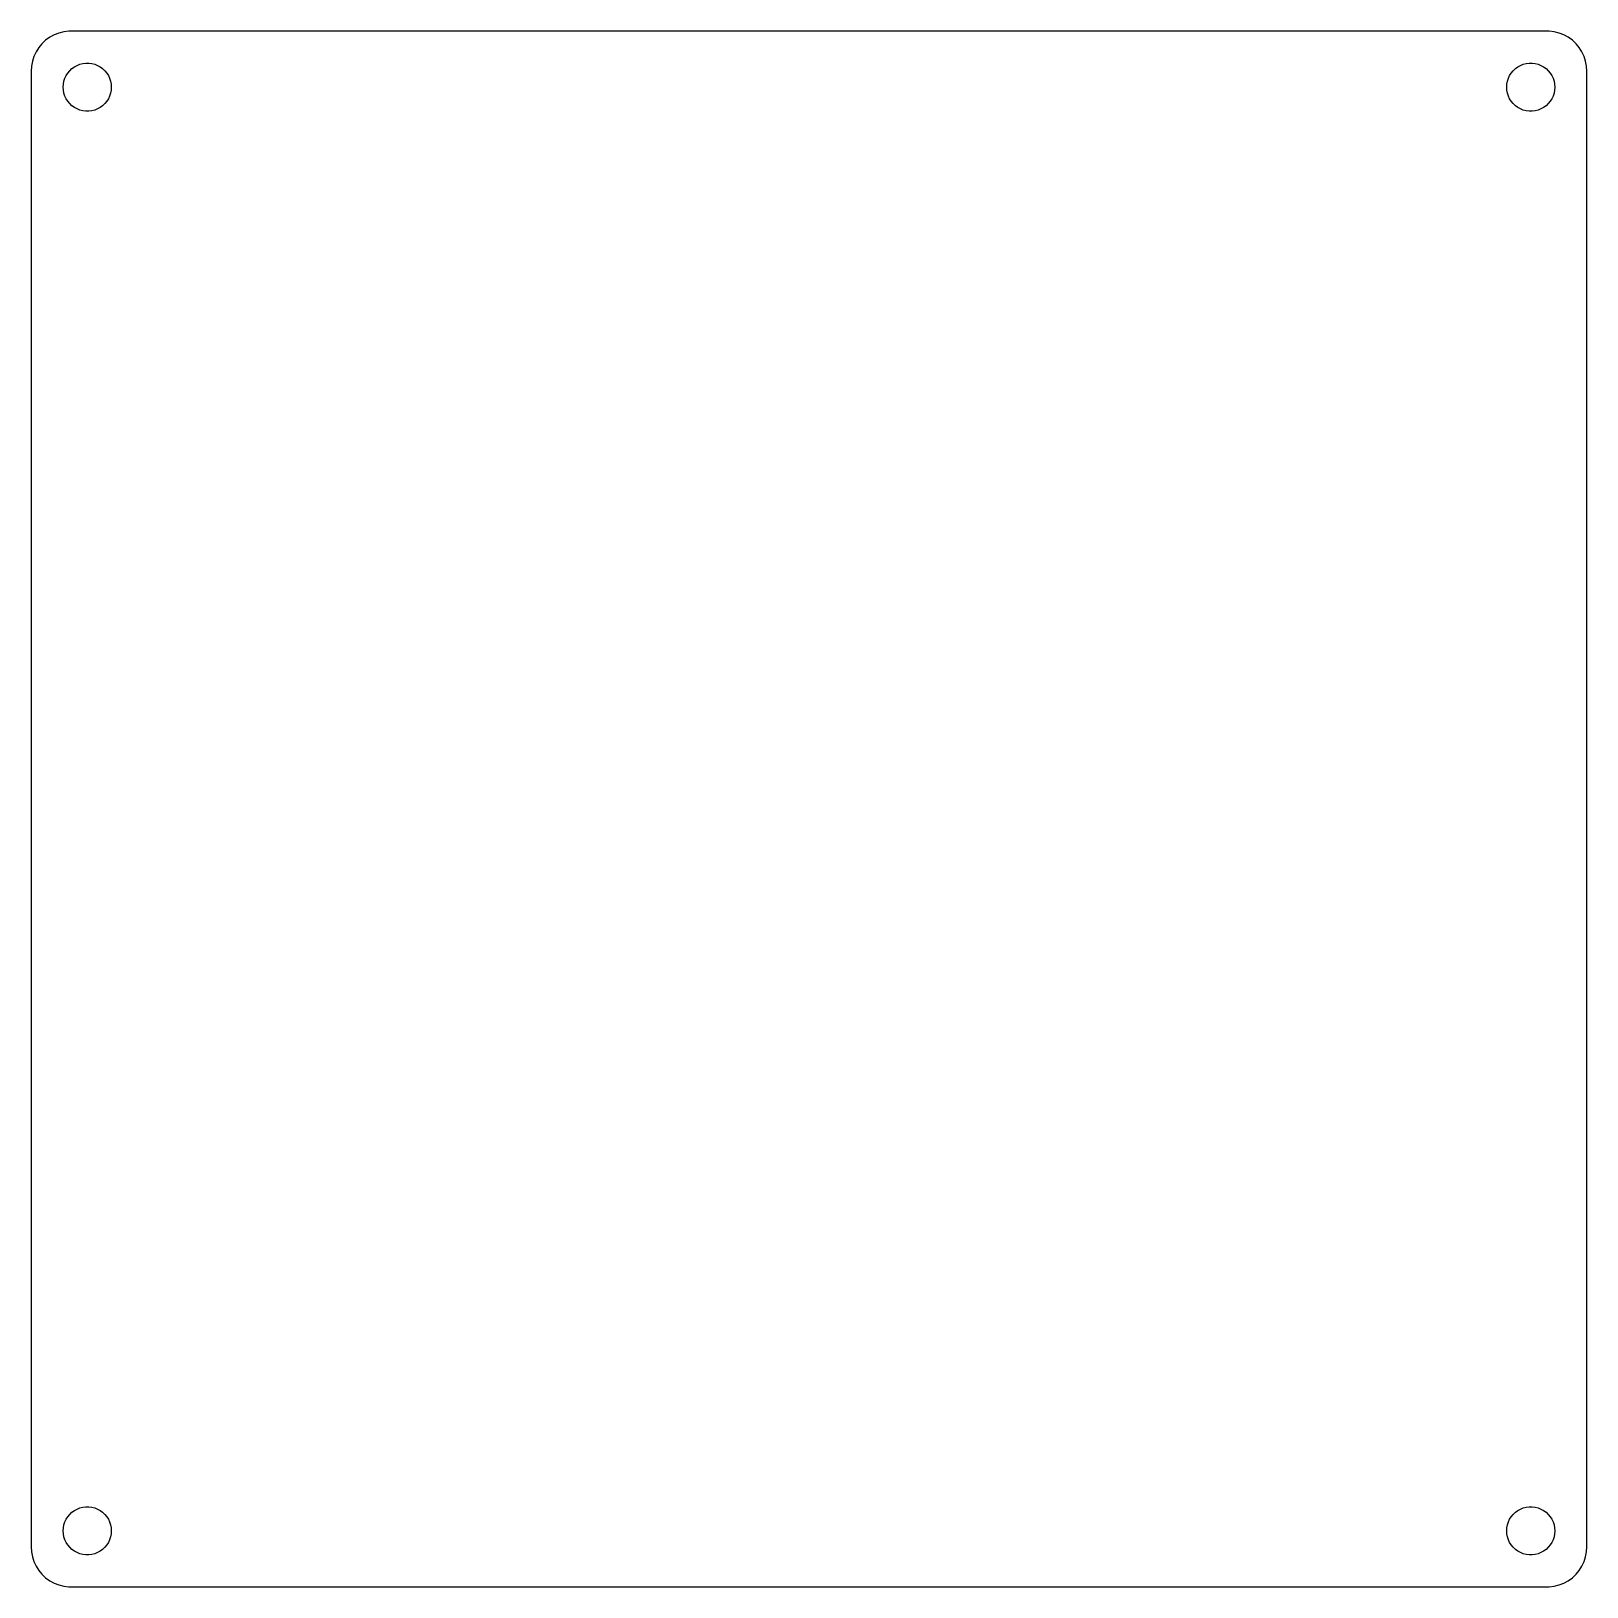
# Model space of a CAD drawing. Header units: metres. Extents: x -97 to 97, y -97 to 97.
import ezdxf

# ---------------------------------------------------------------- set-up
doc = ezdxf.new("R2010")
doc.units = ezdxf.units.M

msp = doc.modelspace()

# ---------------------------------------------------------------- linework, layer by layer
for p, q in [((-95.6448, 95.4227), (-96.0451, 94.9389)), ((-95.1871, 95.8526), (-95.6448, 95.4227)), ((-94.6791, 96.2216), (-95.1871, 95.8526)), ((-94.1289, 96.5241), (-94.6791, 96.2216)), ((-93.5451, 96.7553), (-94.1289, 96.5241)), ((-92.9369, 96.9114), (-93.5451, 96.7553)), ((-92.3139, 96.9901), (-92.9369, 96.9114)), ((92.3139, 96.9901), (-92.3139, 96.9901)), ((92.9369, 96.9114), (92.3139, 96.9901)), ((93.5451, 96.7553), (92.9369, 96.9114)), ((94.1289, 96.5241), (93.5451, 96.7553)), ((94.6791, 96.2216), (94.1289, 96.5241)), ((95.1871, 95.8526), (94.6791, 96.2216)), ((95.6448, 95.4227), (95.1871, 95.8526)), ((96.0451, 94.9389), (95.6448, 95.4227)), ((-96.8429, 93.2434), (-96.9606, 92.6267)), ((-96.6489, 93.8406), (-96.8429, 93.2434)), ((-96.3815, 94.4088), (-96.6489, 93.8406)), ((-96.0451, 94.9389), (-96.3815, 94.4088)), ((96.3815, 94.4088), (96.0451, 94.9389)), ((96.6489, 93.8406), (96.3815, 94.4088)), ((96.8429, 93.2434), (96.6489, 93.8406)), ((96.9606, 92.6267), (96.8429, 93.2434)), ((-96.9606, 92.6267), (-97, 92)), ((-97, 92), (-97, -92)), ((-92.7893, 91.1044), (-92.6289, 91.4453)), ((-92.6289, 91.4453), (-92.427, 91.7634)), ((-92.427, 91.7634), (-92.1869, 92.0536)), ((-92.1869, 92.0536), (-91.9123, 92.3115)), ((-91.9123, 92.3115), (-91.6075, 92.533)), ((-91.6075, 92.533), (-91.2773, 92.7145)), ((-91.2773, 92.7145), (-90.927, 92.8532)), ((-90.927, 92.8532), (-90.5621, 92.9469)), ((-90.5621, 92.9469), (-90.1884, 92.9941)), ((-90.1884, 92.9941), (-89.8116, 92.9941)), ((-89.8116, 92.9941), (-89.4379, 92.9469)), ((-89.4379, 92.9469), (-89.073, 92.8532)), ((-89.073, 92.8532), (-88.7227, 92.7145)), ((-88.7227, 92.7145), (-88.3925, 92.533)), ((-88.3925, 92.533), (-88.0877, 92.3115)), ((-88.0877, 92.3115), (-87.8131, 92.0536)), ((-87.8131, 92.0536), (-87.573, 91.7634)), ((-87.573, 91.7634), (-87.3711, 91.4453)), ((-87.3711, 91.4453), (-87.2107, 91.1044)), ((87.2107, 91.1044), (87.3711, 91.4453)), ((87.3711, 91.4453), (87.573, 91.7634)), ((87.573, 91.7634), (87.8131, 92.0536)), ((87.8131, 92.0536), (88.0877, 92.3115)), ((88.0877, 92.3115), (88.3925, 92.533)), ((88.3925, 92.533), (88.7227, 92.7145)), ((88.7227, 92.7145), (89.073, 92.8532)), ((89.073, 92.8532), (89.4379, 92.9469)), ((89.4379, 92.9469), (89.8116, 92.9941)), ((89.8116, 92.9941), (90.1884, 92.9941)), ((90.1884, 92.9941), (90.5621, 92.9469)), ((90.5621, 92.9469), (90.927, 92.8532)), ((90.927, 92.8532), (91.2773, 92.7145)), ((91.2773, 92.7145), (91.6075, 92.533)), ((91.6075, 92.533), (91.9123, 92.3115)), ((91.9123, 92.3115), (92.1869, 92.0536)), ((92.1869, 92.0536), (92.427, 91.7634)), ((92.427, 91.7634), (92.6289, 91.4453)), ((92.6289, 91.4453), (92.7893, 91.1044)), ((97, 92), (96.9606, 92.6267)), ((97, -92), (97, 92)), ((-93, 90), (-92.9763, 90.376)), ((-92.9763, 89.624), (-93, 90)), ((-92.9763, 90.376), (-92.9057, 90.7461)), ((-92.9057, 89.2539), (-92.9763, 89.624)), ((-92.9057, 90.7461), (-92.7893, 91.1044)), ((-92.7893, 88.8956), (-92.9057, 89.2539)), ((-87.2107, 91.1044), (-87.0943, 90.7461)), ((-87.0943, 89.2539), (-87.2107, 88.8956)), ((-87.0943, 90.7461), (-87.0237, 90.376)), ((-87.0237, 89.624), (-87.0943, 89.2539)), ((-87.0237, 90.376), (-87, 90)), ((-87, 90), (-87.0237, 89.624)), ((87, 90), (87.0237, 90.376)), ((87.0237, 89.624), (87, 90)), ((87.0237, 90.376), (87.0943, 90.7461)), ((87.0943, 89.2539), (87.0237, 89.624)), ((87.0943, 90.7461), (87.2107, 91.1044)), ((87.2107, 88.8956), (87.0943, 89.2539)), ((92.7893, 91.1044), (92.9057, 90.7461)), ((92.9057, 89.2539), (92.7893, 88.8956)), ((92.9057, 90.7461), (92.9763, 90.376)), ((92.9763, 89.624), (92.9057, 89.2539)), ((92.9763, 90.376), (93, 90)), ((93, 90), (92.9763, 89.624)), ((-92.6289, 88.5547), (-92.7893, 88.8956)), ((-92.427, 88.2366), (-92.6289, 88.5547)), ((-92.1869, 87.9464), (-92.427, 88.2366)), ((-91.9123, 87.6885), (-92.1869, 87.9464)), ((-91.6075, 87.467), (-91.9123, 87.6885)), ((-91.2773, 87.2855), (-91.6075, 87.467)), ((-88.3925, 87.467), (-88.7227, 87.2855)), ((-88.0877, 87.6885), (-88.3925, 87.467)), ((-87.8131, 87.9464), (-88.0877, 87.6885)), ((-87.573, 88.2366), (-87.8131, 87.9464)), ((-87.3711, 88.5547), (-87.573, 88.2366)), ((-87.2107, 88.8956), (-87.3711, 88.5547)), ((87.3711, 88.5547), (87.2107, 88.8956)), ((87.573, 88.2366), (87.3711, 88.5547)), ((87.8131, 87.9464), (87.573, 88.2366)), ((88.0877, 87.6885), (87.8131, 87.9464)), ((88.3925, 87.467), (88.0877, 87.6885)), ((88.7227, 87.2855), (88.3925, 87.467)), ((91.6075, 87.467), (91.2773, 87.2855)), ((91.9123, 87.6885), (91.6075, 87.467)), ((92.1869, 87.9464), (91.9123, 87.6885)), ((92.427, 88.2366), (92.1869, 87.9464)), ((92.6289, 88.5547), (92.427, 88.2366)), ((92.7893, 88.8956), (92.6289, 88.5547)), ((-90.927, 87.1468), (-91.2773, 87.2855)), ((-90.5621, 87.0531), (-90.927, 87.1468)), ((-90.1884, 87.0059), (-90.5621, 87.0531)), ((-89.8116, 87.0059), (-90.1884, 87.0059)), ((-89.4379, 87.0531), (-89.8116, 87.0059)), ((-89.073, 87.1468), (-89.4379, 87.0531)), ((-88.7227, 87.2855), (-89.073, 87.1468)), ((89.073, 87.1468), (88.7227, 87.2855)), ((89.4379, 87.0531), (89.073, 87.1468)), ((89.8116, 87.0059), (89.4379, 87.0531)), ((90.1884, 87.0059), (89.8116, 87.0059)), ((90.5621, 87.0531), (90.1884, 87.0059)), ((90.927, 87.1468), (90.5621, 87.0531)), ((91.2773, 87.2855), (90.927, 87.1468)), ((-91.6075, -87.467), (-91.2773, -87.2855)), ((-91.2773, -87.2855), (-90.927, -87.1468)), ((-90.927, -87.1468), (-90.5621, -87.0531)), ((-90.5621, -87.0531), (-90.1884, -87.0059)), ((-90.1884, -87.0059), (-89.8116, -87.0059)), ((-89.8116, -87.0059), (-89.4379, -87.0531)), ((-89.4379, -87.0531), (-89.073, -87.1468)), ((-89.073, -87.1468), (-88.7227, -87.2855)), ((-88.7227, -87.2855), (-88.3925, -87.467)), ((88.3925, -87.467), (88.7227, -87.2855)), ((88.7227, -87.2855), (89.073, -87.1468)), ((89.073, -87.1468), (89.4379, -87.0531)), ((89.4379, -87.0531), (89.8116, -87.0059)), ((89.8116, -87.0059), (90.1884, -87.0059)), ((90.1884, -87.0059), (90.5621, -87.0531)), ((90.5621, -87.0531), (90.927, -87.1468)), ((90.927, -87.1468), (91.2773, -87.2855)), ((91.2773, -87.2855), (91.6075, -87.467)), ((-92.9057, -89.2539), (-92.7893, -88.8956)), ((-92.7893, -88.8956), (-92.6289, -88.5547)), ((-92.6289, -88.5547), (-92.427, -88.2366)), ((-92.427, -88.2366), (-92.1869, -87.9464)), ((-92.1869, -87.9464), (-91.9123, -87.6885)), ((-91.9123, -87.6885), (-91.6075, -87.467)), ((-88.3925, -87.467), (-88.0877, -87.6885)), ((-88.0877, -87.6885), (-87.8131, -87.9464)), ((-87.8131, -87.9464), (-87.573, -88.2366)), ((-87.573, -88.2366), (-87.3711, -88.5547)), ((-87.3711, -88.5547), (-87.2107, -88.8956)), ((-87.2107, -88.8956), (-87.0943, -89.2539)), ((87.0943, -89.2539), (87.2107, -88.8956)), ((87.2107, -88.8956), (87.3711, -88.5547)), ((87.3711, -88.5547), (87.573, -88.2366)), ((87.573, -88.2366), (87.8131, -87.9464)), ((87.8131, -87.9464), (88.0877, -87.6885)), ((88.0877, -87.6885), (88.3925, -87.467)), ((91.6075, -87.467), (91.9123, -87.6885)), ((91.9123, -87.6885), (92.1869, -87.9464)), ((92.1869, -87.9464), (92.427, -88.2366)), ((92.427, -88.2366), (92.6289, -88.5547)), ((92.6289, -88.5547), (92.7893, -88.8956)), ((92.7893, -88.8956), (92.9057, -89.2539)), ((-93, -90), (-92.9763, -89.624)), ((-92.9763, -90.376), (-93, -90)), ((-92.9763, -89.624), (-92.9057, -89.2539)), ((-92.9057, -90.7461), (-92.9763, -90.376)), ((-92.7893, -91.1044), (-92.9057, -90.7461)), ((-92.6289, -91.4453), (-92.7893, -91.1044)), ((-87.2107, -91.1044), (-87.3711, -91.4453)), ((-87.0943, -90.7461), (-87.2107, -91.1044)), ((-87.0943, -89.2539), (-87.0237, -89.624)), ((-87.0237, -90.376), (-87.0943, -90.7461)), ((-87.0237, -89.624), (-87, -90)), ((-87, -90), (-87.0237, -90.376)), ((87, -90), (87.0237, -89.624)), ((87.0237, -90.376), (87, -90)), ((87.0237, -89.624), (87.0943, -89.2539)), ((87.0943, -90.7461), (87.0237, -90.376)), ((87.2107, -91.1044), (87.0943, -90.7461)), ((87.3711, -91.4453), (87.2107, -91.1044)), ((92.7893, -91.1044), (92.6289, -91.4453)), ((92.9057, -90.7461), (92.7893, -91.1044)), ((92.9057, -89.2539), (92.9763, -89.624)), ((92.9763, -90.376), (92.9057, -90.7461)), ((92.9763, -89.624), (93, -90)), ((93, -90), (92.9763, -90.376)), ((-97, -92), (-96.9606, -92.6267)), ((-96.9606, -92.6267), (-96.8429, -93.2434)), ((-92.427, -91.7634), (-92.6289, -91.4453)), ((-92.1869, -92.0536), (-92.427, -91.7634)), ((-91.9123, -92.3115), (-92.1869, -92.0536)), ((-91.6075, -92.533), (-91.9123, -92.3115)), ((-91.2773, -92.7145), (-91.6075, -92.533)), ((-90.927, -92.8532), (-91.2773, -92.7145)), ((-90.5621, -92.9469), (-90.927, -92.8532)), ((-90.1884, -92.9941), (-90.5621, -92.9469)), ((-89.8116, -92.9941), (-90.1884, -92.9941)), ((-89.4379, -92.9469), (-89.8116, -92.9941)), ((-89.073, -92.8532), (-89.4379, -92.9469)), ((-88.7227, -92.7145), (-89.073, -92.8532)), ((-88.3925, -92.533), (-88.7227, -92.7145)), ((-88.0877, -92.3115), (-88.3925, -92.533)), ((-87.8131, -92.0536), (-88.0877, -92.3115)), ((-87.573, -91.7634), (-87.8131, -92.0536)), ((-87.3711, -91.4453), (-87.573, -91.7634)), ((87.573, -91.7634), (87.3711, -91.4453)), ((87.8131, -92.0536), (87.573, -91.7634)), ((88.0877, -92.3115), (87.8131, -92.0536)), ((88.3925, -92.533), (88.0877, -92.3115)), ((88.7227, -92.7145), (88.3925, -92.533)), ((89.073, -92.8532), (88.7227, -92.7145)), ((89.4379, -92.9469), (89.073, -92.8532)), ((89.8116, -92.9941), (89.4379, -92.9469)), ((90.1884, -92.9941), (89.8116, -92.9941)), ((90.5621, -92.9469), (90.1884, -92.9941)), ((90.927, -92.8532), (90.5621, -92.9469)), ((91.2773, -92.7145), (90.927, -92.8532)), ((91.6075, -92.533), (91.2773, -92.7145)), ((91.9123, -92.3115), (91.6075, -92.533)), ((92.1869, -92.0536), (91.9123, -92.3115)), ((92.427, -91.7634), (92.1869, -92.0536)), ((92.6289, -91.4453), (92.427, -91.7634)), ((96.8429, -93.2434), (96.9606, -92.6267)), ((96.9606, -92.6267), (97, -92)), ((-96.8429, -93.2434), (-96.6489, -93.8406)), ((-96.6489, -93.8406), (-96.3815, -94.4088)), ((-96.3815, -94.4088), (-96.0451, -94.9389)), ((-96.0451, -94.9389), (-95.6448, -95.4227)), ((95.6448, -95.4227), (96.0451, -94.9389)), ((96.0451, -94.9389), (96.3815, -94.4088)), ((96.3815, -94.4088), (96.6489, -93.8406)), ((96.6489, -93.8406), (96.8429, -93.2434)), ((-95.6448, -95.4227), (-95.1871, -95.8526)), ((-95.1871, -95.8526), (-94.6791, -96.2216)), ((-94.6791, -96.2216), (-94.1289, -96.5241)), ((-94.1289, -96.5241), (-93.5451, -96.7553)), ((-93.5451, -96.7553), (-92.9369, -96.9114)), ((-92.9369, -96.9114), (-92.3139, -96.9901)), ((-92.3139, -96.9901), (92.3139, -96.9901)), ((92.3139, -96.9901), (92.9369, -96.9114)), ((92.9369, -96.9114), (93.5451, -96.7553)), ((93.5451, -96.7553), (94.1289, -96.5241)), ((94.1289, -96.5241), (94.6791, -96.2216)), ((94.6791, -96.2216), (95.1871, -95.8526)), ((95.1871, -95.8526), (95.6448, -95.4227))]:
    msp.add_line(p, q)

doc.saveas('drawing.dxf')
